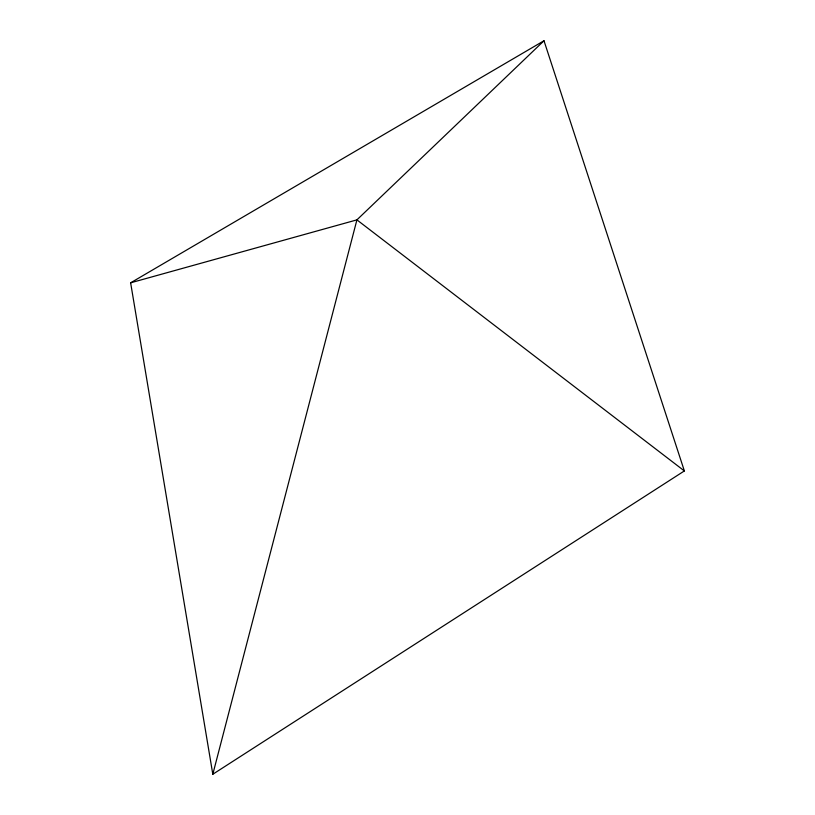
<?xml version="1.0" encoding="UTF-8"?>
<svg xmlns="http://www.w3.org/2000/svg" width="815" height="815" viewBox="0 0 815 815"><rect width="100%" height="100%" fill="white"/><g stroke="black" fill="none" stroke-linecap="round" stroke-linejoin="round"><path stroke-width="1.22" d="M212.807 774.25L356.919 219.867L543.992 40.75L684.366 470.938L212.807 774.25L130.634 282.815L543.992 40.75M130.634 282.815L356.919 219.867L684.366 470.938"/></g></svg>
